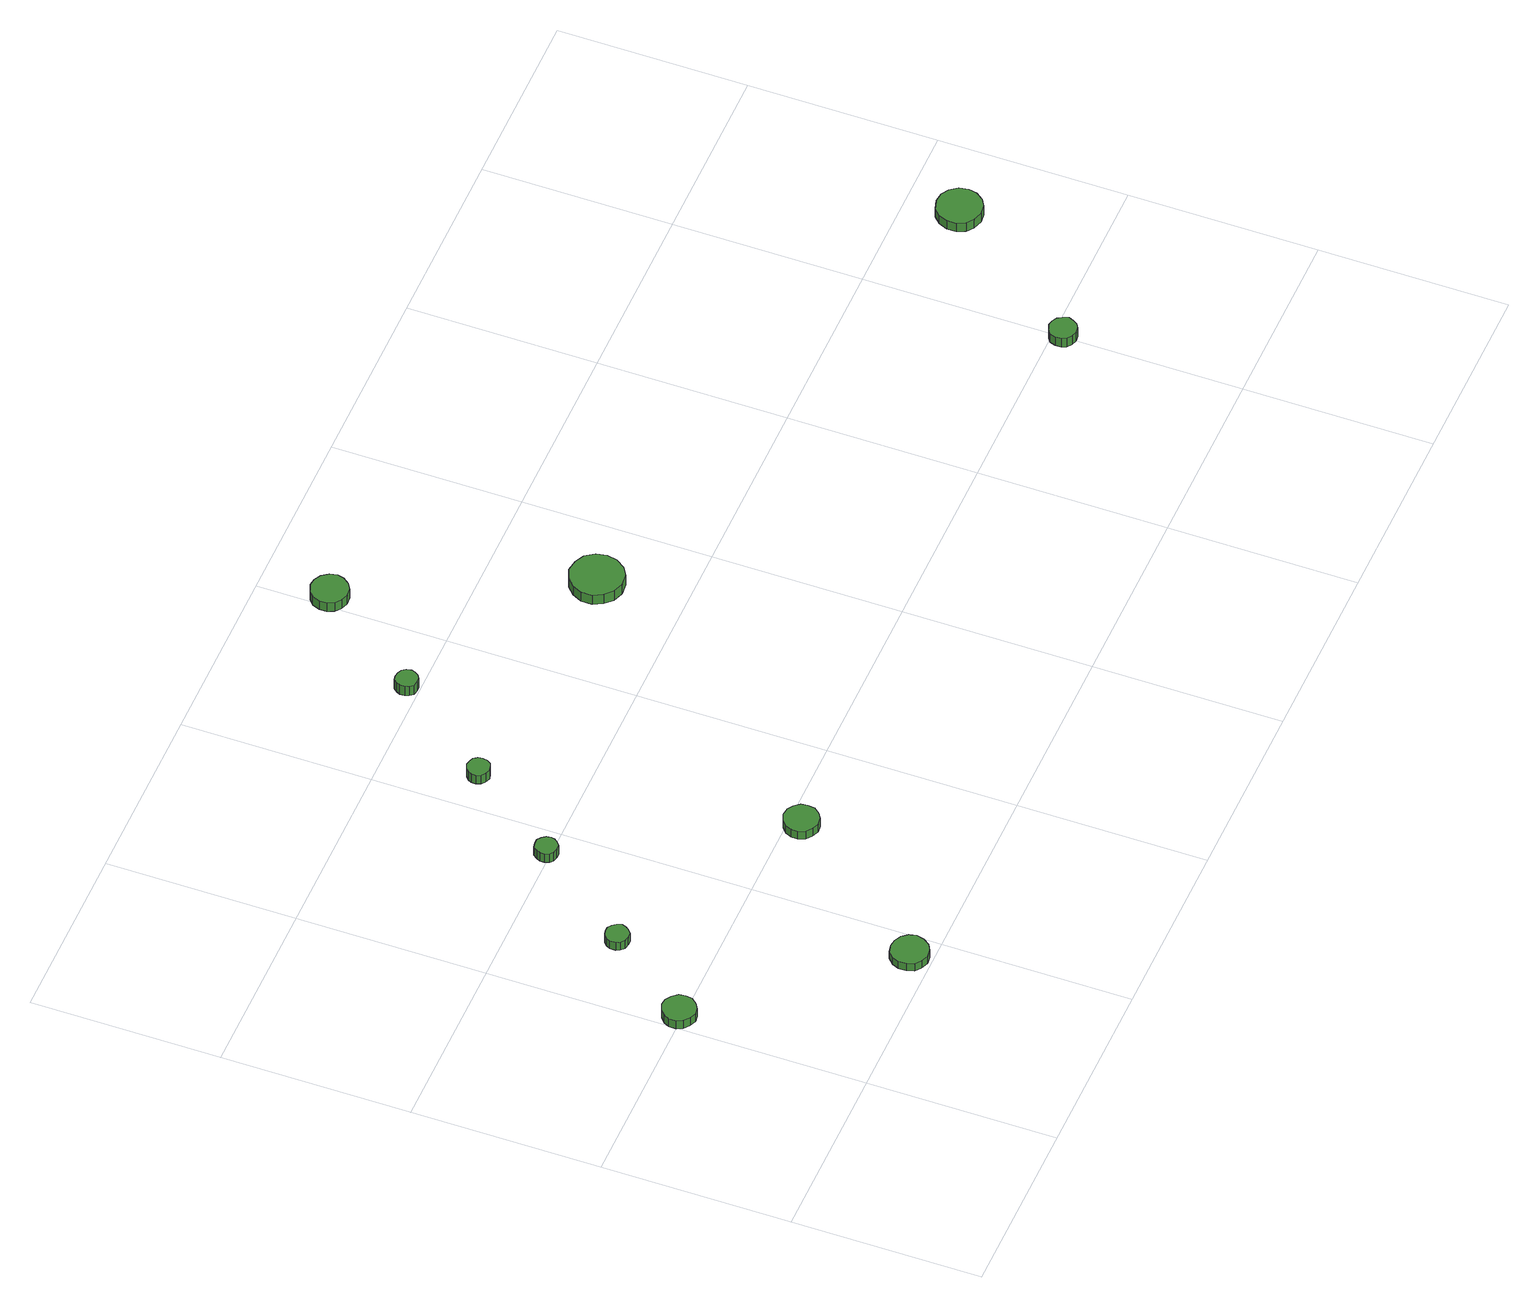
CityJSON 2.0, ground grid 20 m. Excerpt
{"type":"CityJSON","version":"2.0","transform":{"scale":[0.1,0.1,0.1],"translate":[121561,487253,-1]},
"CityObjects":{
"tree1":{"type":"SolitaryVegetationObject","attributes":{"function":"something"},"geometry":[{"type":"MultiSurface","lod":"1","boundaries":[[[0,1,2,3,4,5,6,7,8,9,10,11,12,13,14]],[[15,16,17,18,19,20,21,22,23,24,25,26,27,28,29]],[[0,29,28,1]],[[1,28,27,2]],[[2,27,26,3]],[[3,26,25,4]],[[4,25,24,5]],[[5,24,23,6]],[[6,23,22,7]],[[7,22,21,8]],[[8,21,20,9]],[[9,20,19,10]],[[10,19,18,11]],[[11,18,17,12]],[[12,17,16,13]],[[13,16,15,14]],[[14,15,29,0]]]}]},
"tree2":{"type":"SolitaryVegetationObject","attributes":{"function":"something"},"geometry":[{"type":"MultiSurface","lod":"1","boundaries":[[[30,31,32,33,34,35,36,37,38,39,40,41,42,43,44]],[[45,46,47,48,49,50,51,52,53,54,55,56,57,58,59]],[[30,59,58,31]],[[31,58,57,32]],[[32,57,56,33]],[[33,56,55,34]],[[34,55,54,35]],[[35,54,53,36]],[[36,53,52,37]],[[37,52,51,38]],[[38,51,50,39]],[[39,50,49,40]],[[40,49,48,41]],[[41,48,47,42]],[[42,47,46,43]],[[43,46,45,44]],[[44,45,59,30]]]}]},
"tree3":{"type":"SolitaryVegetationObject","attributes":{"function":"something"},"geometry":[{"type":"MultiSurface","lod":"1","boundaries":[[[60,61,62,63,64,65,66,67,68,69,70,71,72,73,74]],[[75,76,77,78,79,80,81,82,83,84,85,86,87,88,89]],[[60,89,88,61]],[[61,88,87,62]],[[62,87,86,63]],[[63,86,85,64]],[[64,85,84,65]],[[65,84,83,66]],[[66,83,82,67]],[[67,82,81,68]],[[68,81,80,69]],[[69,80,79,70]],[[70,79,78,71]],[[71,78,77,72]],[[72,77,76,73]],[[73,76,75,74]],[[74,75,89,60]]]}]},
"tree4":{"type":"SolitaryVegetationObject","attributes":{"function":"something"},"geometry":[{"type":"MultiSurface","lod":"1","boundaries":[[[90,91,92,93,94,95,96,97,98,99,100,101,102,103,104]],[[105,106,107,108,109,110,111,112,113,114,115,116,117,118,119]],[[90,119,118,91]],[[91,118,117,92]],[[92,117,116,93]],[[93,116,115,94]],[[94,115,114,95]],[[95,114,113,96]],[[96,113,112,97]],[[97,112,111,98]],[[98,111,110,99]],[[99,110,109,100]],[[100,109,108,101]],[[101,108,107,102]],[[102,107,106,103]],[[103,106,105,104]],[[104,105,119,90]]]}]},
"tree5":{"type":"SolitaryVegetationObject","attributes":{"function":"something"},"geometry":[{"type":"MultiSurface","lod":"1","boundaries":[[[120,121,122,123,124,125,126,127,128,129,130,131,132,133,134]],[[135,136,137,138,139,140,141,142,143,144,145,146,147,148,149]],[[120,149,148,121]],[[121,148,147,122]],[[122,147,146,123]],[[123,146,145,124]],[[124,145,144,125]],[[125,144,143,126]],[[126,143,142,127]],[[127,142,141,128]],[[128,141,140,129]],[[129,140,139,130]],[[130,139,138,131]],[[131,138,137,132]],[[132,137,136,133]],[[133,136,135,134]],[[134,135,149,120]]]}]},
"tree6":{"type":"SolitaryVegetationObject","attributes":{"function":"something"},"geometry":[{"type":"MultiSurface","lod":"1","boundaries":[[[150,151,152,153,154,155,156,157,158,159,160,161,162,163,164]],[[165,166,167,168,169,170,171,172,173,174,175,176,177,178,179]],[[150,179,178,151]],[[151,178,177,152]],[[152,177,176,153]],[[153,176,175,154]],[[154,175,174,155]],[[155,174,173,156]],[[156,173,172,157]],[[157,172,171,158]],[[158,171,170,159]],[[159,170,169,160]],[[160,169,168,161]],[[161,168,167,162]],[[162,167,166,163]],[[163,166,165,164]],[[164,165,179,150]]]}]},
"tree7":{"type":"SolitaryVegetationObject","attributes":{"function":"something"},"geometry":[{"type":"MultiSurface","lod":"1","boundaries":[[[180,181,182,183,184,185,186,187,188,189,190,191,192,193,194]],[[195,196,197,198,199,200,201,202,203,204,205,206,207,208,209]],[[180,209,208,181]],[[181,208,207,182]],[[182,207,206,183]],[[183,206,205,184]],[[184,205,204,185]],[[185,204,203,186]],[[186,203,202,187]],[[187,202,201,188]],[[188,201,200,189]],[[189,200,199,190]],[[190,199,198,191]],[[191,198,197,192]],[[192,197,196,193]],[[193,196,195,194]],[[194,195,209,180]]]}]},
"tree8":{"type":"SolitaryVegetationObject","attributes":{"function":"something"},"geometry":[{"type":"MultiSurface","lod":"1","boundaries":[[[210,211,212,213,214,215,216,217,218,219,220,221,222,223,224]],[[225,226,227,228,229,230,231,232,233,234,235,236,237,238,239]],[[210,239,238,211]],[[211,238,237,212]],[[212,237,236,213]],[[213,236,235,214]],[[214,235,234,215]],[[215,234,233,216]],[[216,233,232,217]],[[217,232,231,218]],[[218,231,230,219]],[[219,230,229,220]],[[220,229,228,221]],[[221,228,227,222]],[[222,227,226,223]],[[223,226,225,224]],[[224,225,239,210]]]}]},
"tree9":{"type":"SolitaryVegetationObject","attributes":{"function":"something"},"geometry":[{"type":"MultiSurface","lod":"1","boundaries":[[[240,241,242,243,244,245,246,247,248,249,250,251,252,253,254]],[[255,256,257,258,259,260,261,262,263,264,265,266,267,268,269]],[[240,269,268,241]],[[241,268,267,242]],[[242,267,266,243]],[[243,266,265,244]],[[244,265,264,245]],[[245,264,263,246]],[[246,263,262,247]],[[247,262,261,248]],[[248,261,260,249]],[[249,260,259,250]],[[250,259,258,251]],[[251,258,257,252]],[[252,257,256,253]],[[253,256,255,254]],[[254,255,269,240]]]}]},
"tree10":{"type":"SolitaryVegetationObject","attributes":{"function":"something"},"geometry":[{"type":"MultiSurface","lod":"1","boundaries":[[[270,271,272,273,274,275,276,277,278,279,280,281,282,283,284]],[[285,286,287,288,289,290,291,292,293,294,295,296,297,298,299]],[[270,299,298,271]],[[271,298,297,272]],[[272,297,296,273]],[[273,296,295,274]],[[274,295,294,275]],[[275,294,293,276]],[[276,293,292,277]],[[277,292,291,278]],[[278,291,290,279]],[[279,290,289,280]],[[280,289,288,281]],[[281,288,287,282]],[[282,287,286,283]],[[283,286,285,284]],[[284,285,299,270]]]}]},
"tree11":{"type":"SolitaryVegetationObject","attributes":{"function":"something"},"geometry":[{"type":"MultiSurface","lod":"1","boundaries":[[[300,301,302,303,304,305,306,307,308,309,310,311,312,313,314]],[[315,316,317,318,319,320,321,322,323,324,325,326,327,328,329]],[[300,329,328,301]],[[301,328,327,302]],[[302,327,326,303]],[[303,326,325,304]],[[304,325,324,305]],[[305,324,323,306]],[[306,323,322,307]],[[307,322,321,308]],[[308,321,320,309]],[[309,320,319,310]],[[310,319,318,311]],[[311,318,317,312]],[[312,317,316,313]],[[313,316,315,314]],[[314,315,329,300]]]}]}
},
"vertices":[
[35,204,17],[34,211,17],[29,217,17],[23,221,17],[16,222,17],[9,219,17],[3,214,17],[0,208,17],[0,200,17],[3,194,17],[9,189,17],[16,186,17],[23,187,17],[29,191,17],[34,197,17],[34,197,6],[29,191,6],[23,187,6],[16,186,6],[9,189,6],[3,194,6],[0,200,6],[0,208,6],[3,214,6],[9,219,6],[16,222,6],[23,221,6],[29,217,6],[34,211,6],[35,204,6],
[101,297,17],[99,302,17],[96,306,17],[92,309,17],[87,309,17],[82,308,17],[78,304,17],[76,300,17],[76,294,17],[78,290,17],[82,286,17],[87,285,17],[92,285,17],[96,288,17],[99,292,17],[99,292,6],[96,288,6],[92,285,6],[87,285,6],[82,286,6],[78,290,6],[76,294,6],[76,300,6],[78,304,6],[82,308,6],[87,309,6],[92,309,6],[96,306,6],[99,302,6],[101,297,6],
[194,24,16],[192,32,16],[187,38,16],[180,42,16],[172,43,16],[164,41,16],[158,35,16],[155,28,16],[155,20,16],[158,12,16],[164,7,16],[172,4,16],[180,5,16],[187,9,16],[192,16,16],[192,16,6],[187,9,6],[180,5,6],[172,4,6],[164,7,6],[158,12,6],[155,20,6],[155,28,6],[158,35,6],[164,41,6],[172,43,6],[180,42,6],[187,38,6],[192,32,6],[194,24,6],
[183,404,18],[182,409,18],[179,413,18],[175,416,18],[170,416,18],[165,415,18],[162,411,18],[160,407,18],[160,402,18],[162,397,18],[165,394,18],[170,393,18],[175,393,18],[179,396,18],[182,400,18],[182,400,6],[179,396,6],[175,393,6],[170,393,6],[165,394,6],[162,397,6],[160,402,6],[160,407,6],[162,411,6],[165,415,6],[170,416,6],[175,416,6],[179,413,6],[182,409,6],[183,404,6],
[316,187,17],[315,194,17],[310,200,17],[304,204,17],[296,205,17],[289,202,17],[283,197,17],[280,190,17],[280,183,17],[283,176,17],[289,171,17],[296,168,17],[304,169,17],[310,173,17],[315,179,17],[315,179,6],[310,173,6],[304,169,6],[296,168,6],[289,171,6],[283,176,6],[280,183,6],[280,190,6],[283,197,6],[289,202,6],[296,205,6],[304,204,6],[310,200,6],[315,194,6],[316,187,6],
[257,505,18],[256,510,18],[253,514,18],[249,516,18],[244,517,18],[239,515,18],[235,512,18],[233,508,18],[233,503,18],[235,498,18],[239,495,18],[244,493,18],[249,494,18],[253,496,18],[256,500,18],[256,500,6],[253,496,6],[249,494,6],[244,493,6],[239,495,6],[235,498,6],[233,503,6],[233,508,6],[235,512,6],[239,515,6],[244,517,6],[249,516,6],[253,514,6],[256,510,6],[257,505,6],
[335,611,25],[334,616,25],[331,620,25],[327,622,25],[322,623,25],[317,622,25],[314,618,25],[312,614,25],[312,609,25],[314,605,25],[317,601,25],[322,600,25],[327,600,25],[331,603,25],[334,607,25],[334,607,12],[331,603,12],[327,600,12],[322,600,12],[317,601,12],[314,605,12],[312,609,12],[312,614,12],[314,618,12],[317,622,12],[322,623,12],[327,622,12],[331,620,12],[334,616,12],[335,611,12],
[427,725,25],[425,733,25],[420,740,25],[413,744,25],[405,745,25],[397,742,25],[391,737,25],[388,729,25],[388,721,25],[391,714,25],[397,709,25],[405,706,25],[413,707,25],[420,711,25],[425,718,25],[425,718,13],[420,711,13],[413,707,13],[405,706,13],[397,709,13],[391,714,13],[388,721,13],[388,729,13],[391,737,13],[397,742,13],[405,745,13],[413,744,13],[420,740,13],[425,733,13],[427,725,13],
[549,490,24],[547,501,24],[540,511,24],[530,516,24],[518,518,24],[507,514,24],[499,506,24],[494,496,24],[494,484,24],[499,474,24],[507,466,24],[518,462,24],[530,463,24],[540,469,24],[547,479,24],[547,479,11],[540,469,11],[530,463,11],[518,462,11],[507,466,11],[499,474,11],[494,484,11],[494,496,11],[499,506,11],[507,514,11],[518,518,11],[530,516,11],[540,511,11],[547,501,11],[549,490,11],
[1013,188,22],[1011,194,22],[1008,199,22],[1003,202,22],[997,203,22],[991,201,22],[986,197,22],[984,191,22],[984,185,22],[986,180,22],[991,176,22],[997,174,22],[1003,175,22],[1008,178,22],[1011,183,22],[1011,183,10],[1008,178,10],[1003,175,10],[997,174,10],[991,176,10],[986,180,10],[984,185,10],[984,191,10],[986,197,10],[991,201,10],[997,203,10],[1003,202,10],[1008,199,10],[1011,194,10],[1013,188,10],
[1136,342,23],[1134,352,23],[1128,360,23],[1120,365,23],[1110,366,23],[1100,363,23],[1093,356,23],[1089,347,23],[1089,337,23],[1093,328,23],[1100,322,23],[1110,319,23],[1120,320,23],[1128,325,23],[1134,333,23],[1134,333,11],[1128,325,11],[1120,320,11],[1110,319,11],[1100,322,11],[1093,328,11],[1089,337,11],[1089,347,11],[1093,356,11],[1100,363,11],[1110,366,11],[1120,365,11],[1128,360,11],[1134,352,11],[1136,342,11]
]}
